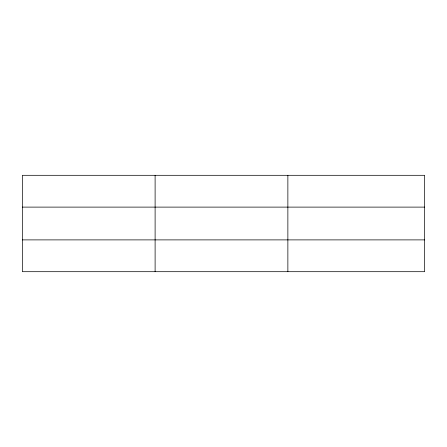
<?xml version="1.0" encoding="UTF-8"?>
<svg xmlns="http://www.w3.org/2000/svg" width="447" height="447" viewBox="0 0 447 447"><rect width="100%" height="100%" fill="white"/><g stroke="black" fill="none" stroke-linecap="round" stroke-linejoin="round"><path stroke-width="0.67" d="M155.109 271.692L155.109 175.308M287.868 271.692L287.868 175.308M424.65 239.888L424.65 271.692L22.35 271.692L22.35 175.308L424.65 175.308L424.65 239.888L22.35 239.888M22.35 207.112L424.65 207.112"/></g></svg>
